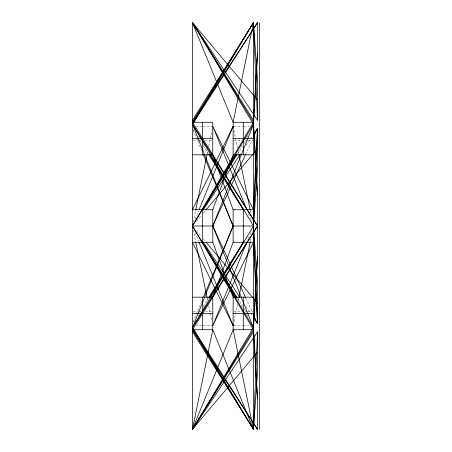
<?xml version="1.0" encoding="UTF-8"?>
<svg xmlns="http://www.w3.org/2000/svg" width="452" height="452" viewBox="0 0 452 452"><rect width="100%" height="100%" fill="white"/><g stroke="black" fill="none" stroke-linecap="round" stroke-linejoin="round"><path stroke-width="0.34" stroke-dasharray="2.26 1.69" d="M193.281 221.875L195.524 210.881M207.027 154.516L207.728 151.081M208.711 146.267L211.937 130.458M233.961 321.541L237.469 304.36M238.17 300.919L238.729 298.173M250.374 241.119L251.075 237.684M251.917 233.56L252.617 230.124M195.1 219.486L198.552 211.016M248.408 238.379L251.6 230.56M193.253 321.677L201.66 301.501M245.538 154.533L252.261 139.854M241.328 146.149L242.063 144.945M246.476 137.741L247.945 135.34M198.321 316.061L199.422 314.259M203.468 307.654L204.57 305.851M237.458 153.968L242.295 146.228M244.159 143.25L246.391 139.679M193.185 322.44L193.925 321.253M199.507 312.321L201.739 308.75M203.23 306.366L208.44 298.032M246.227 145.324L250.12 139.476M250.51 138.894L252.459 135.967M196.507 221.169L201.479 215.265M203.287 213.118L205.095 210.971M195.829 126.334L201.931 126.334M203.287 126.334L212.101 126.334M233.797 126.334L242.611 126.334M243.967 126.334L249.391 126.334M193.117 140.572L197.863 140.572M198.541 140.572L200.575 140.572M205.321 140.572L212.101 140.572M233.797 140.572L241.933 140.572M245.323 140.572L247.357 140.572M248.035 140.572L253.459 140.572M193.117 311.428L197.863 311.428M198.541 311.428L200.575 311.428M205.321 311.428L212.101 311.428M233.797 311.428L241.933 311.428M245.323 311.428L247.357 311.428M248.035 311.428L253.459 311.428M195.829 325.666L202.609 325.666M203.287 325.666L212.101 325.666M233.797 325.666L242.611 325.666M243.289 325.666L249.391 325.666M196.507 230.831L201.479 236.735M203.287 238.882L205.095 241.029M246.227 306.676L250.12 312.524M250.51 313.106L252.459 316.033M193.185 129.56L193.925 130.747M199.507 139.679L201.739 143.25M203.23 145.634L208.44 153.968M237.458 298.032L242.295 305.772M244.159 308.75L246.391 312.321M198.321 135.939L199.422 137.741M203.468 144.346L204.57 146.149M241.328 305.851L242.063 307.055M246.476 314.259L247.945 316.66M245.826 298.105L252.261 312.146M193.253 130.323L201.66 150.499M248.408 213.621L251.6 221.44M195.1 232.514L198.552 240.984M233.961 130.458L237.469 147.64M238.17 151.081L238.871 154.516M250.374 210.881L251.075 214.316M251.917 218.44L252.617 221.875M193.281 230.124L195.524 241.119M207.169 298.173L207.728 300.919M208.711 305.733L211.937 321.541"/><path stroke-width="0.68" d="M253.239 317.202L257.527 323.632L253.459 226L257.527 128.368L253.239 134.798M257.527 99.892L192.439 22.6L192.439 429.4L257.527 331.768L253.459 429.4L192.439 331.768M257.527 331.768L257.527 372.448L253.459 429.4L212.779 329.734L192.439 329.734L257.527 429.4L257.527 398.89L253.459 329.734L257.527 256.51L257.527 195.49L253.459 124.3L257.527 53.11L257.527 22.6L192.439 122.266L257.527 226L192.439 329.734L253.459 429.4L233.119 329.734L233.119 297.19L212.779 242.272L212.779 209.728L233.119 154.81L233.119 122.266L192.439 22.6L257.527 120.232L257.527 79.552L253.459 22.6L192.439 122.266L212.779 122.266L212.779 154.81L233.119 209.728L253.459 209.728L257.527 128.368L253.431 137.301M257.527 398.89L253.459 327.7L257.527 256.51M257.527 195.49L253.459 122.266L257.527 53.11M253.431 314.699L257.527 323.632L257.527 282.952L253.459 226L257.527 169.048L257.527 128.368M192.721 227.373L192.721 224.627M195.665 210.191L207.027 154.516M192.439 120.232L253.459 22.6L233.119 122.266L253.459 122.266L192.439 226L253.459 329.734L192.439 429.4L212.779 329.734L212.779 297.19L233.119 242.272L233.119 209.728M212.779 242.272L192.439 242.272L233.119 325.666L233.401 324.293M238.871 297.484L250.233 241.809M257.527 352.108L192.439 429.4L253.459 327.7L212.779 226L253.459 124.3L192.439 22.6L253.459 120.232M253.459 22.6L253.459 429.4L192.439 327.7L233.119 226L192.439 124.3L253.459 22.6L257.527 120.232M199.083 209.717L233.119 126.334L233.401 127.707M246.815 242.283L212.779 325.666L253.459 242.272L233.119 242.272M203.558 296.947L233.119 226L203.287 154.403M245.538 297.467L212.779 226L245.538 154.533M233.119 126.334L192.439 209.728L212.779 209.728M253.459 327.7L192.439 226L253.459 124.3M257.527 429.4L192.439 327.7L253.459 226L192.439 124.3L257.527 22.6M202.366 209.79L236.181 154.55M209.717 297.45L243.532 242.21M202.485 209.926L237.085 154.561M208.813 297.439L243.413 242.074M253.459 331.768L192.439 429.4L233.119 329.734L253.459 329.734M192.439 327.7L257.527 226L192.439 124.3M202.965 210.214L240.379 154.092M205.999 209.897L252.555 154.612M253.459 153.539L257.527 148.708M192.439 138.538L212.779 138.538M233.119 138.538L253.459 138.538M192.439 154.81L212.779 154.81M233.119 154.81L253.459 154.81M192.439 226L212.779 226M233.119 226L253.459 226M192.439 297.19L212.779 297.19M233.119 297.19L253.459 297.19M192.439 313.462L212.779 313.462M233.119 313.462L253.459 313.462M205.999 242.102L252.555 297.388M253.459 298.461L257.527 303.292M202.965 241.786L239.989 297.326M208.813 154.561L243.413 209.926M202.485 242.074L237.085 297.439M192.439 22.6L253.459 122.266M209.717 154.55L243.532 209.79M202.366 242.21L236.181 297.45M253.459 209.728L212.779 126.334L246.815 209.717M199.083 242.283L233.119 325.666M238.871 154.516L250.233 210.191M195.665 241.809L207.027 297.484M253.459 242.272L257.527 323.632M259.561 22.6L259.561 429.4M243.289 122.266L243.289 154.81M243.289 209.728L243.289 242.272M243.289 297.19L243.289 329.734M202.609 122.266L202.609 154.81M202.609 209.728L202.609 242.272M202.609 297.19L202.609 329.734"/></g></svg>
